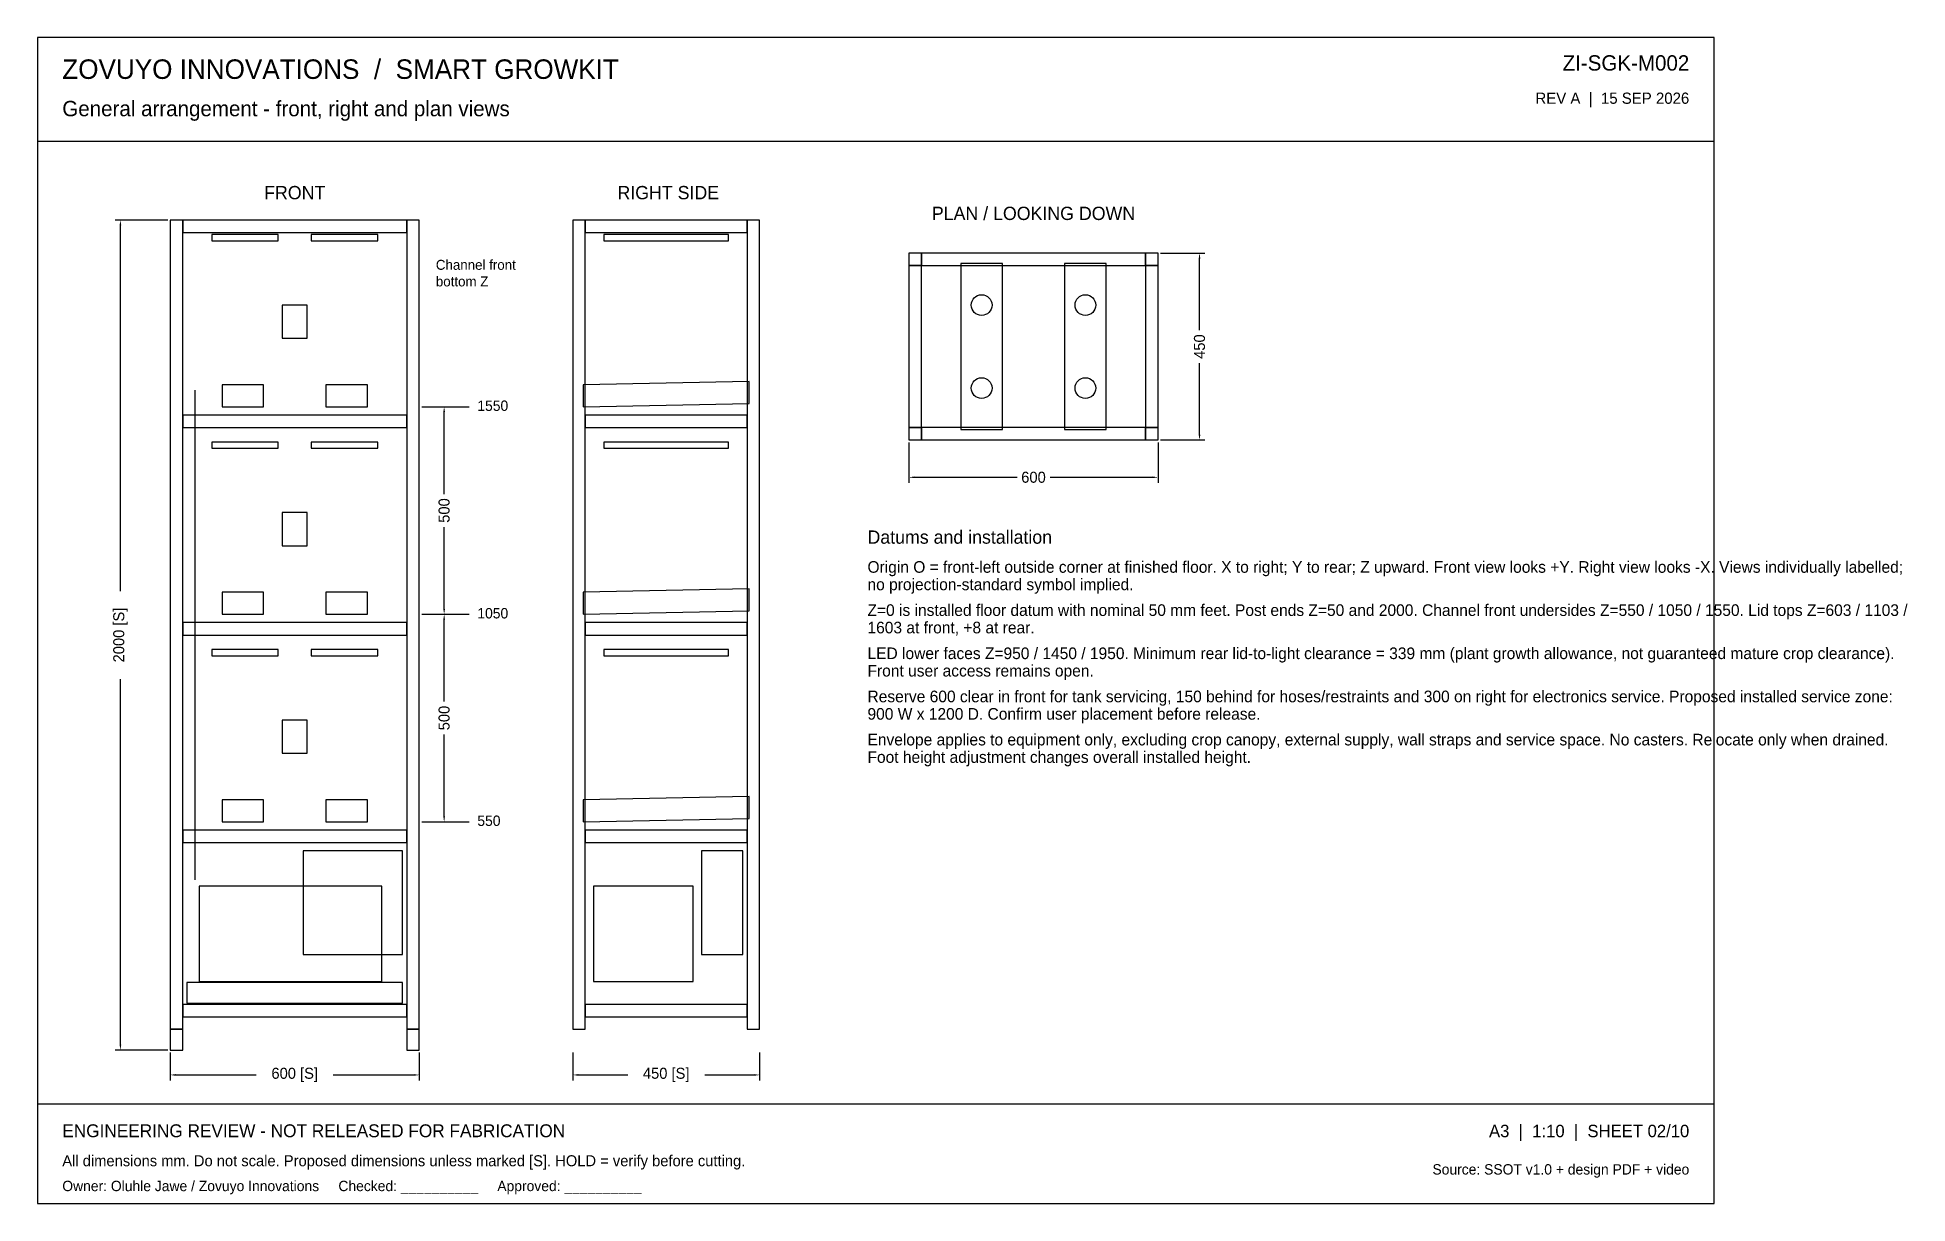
# Model space of a CAD drawing. Header units: millimetres. Extents: x 80 to 4586, y 80 to 2890.
import ezdxf
from ezdxf.enums import TextEntityAlignment as Align

# ---------------------------------------------------------------- set-up
doc = ezdxf.new("R2010")
doc.units = ezdxf.units.MM
for name, color, linetype in [('DIM', 8, 'Continuous'), ('ELEC', 3, 'Continuous'), ('FAINT', 9, 'Continuous'), ('HOLD', 1, 'Continuous'), ('LIGHT', 2, 'Continuous'), ('OUTLINE', 7, 'Continuous'), ('WATER', 4, 'Continuous')]:
    doc.layers.add(name, color=color, linetype=linetype)
doc.dimstyles.get("Standard").update_dxf_attribs({"dimtxt": 2.5, "dimasz": 2.5, "dimexe": 1.25, "dimexo": 0.625, "dimtad": 1, "dimcen": 2.5, "dimazin": 3, "dimtfac": 1, "dimtmove": 0, "dimatfit": 3})

# ---------------------------------------------------------------- blocks, each defined once
blk = doc.blocks.new('_CLOSEDFILLED')
at = {"color": 0, "linetype": 'BYBLOCK'}
blk.add_solid([(-1, 0.16), (0, 0), (-1, -0.16)], dxfattribs=at)
blk = doc.blocks.new('*D1')
at = {"color": 8}
for p, q in [((400, 444), (400, 377)), ((1000, 444), (1000, 377)), ((413, 390), (607.25, 390)), ((792.75, 390), (987, 390))]:
    blk.add_line(p, q, dxfattribs=at)
at = {"layer": 'Defpoints'}
for p in [(400, 450), (1000, 450), (400, 390)]:
    blk.add_point(p, dxfattribs=at)
at = {"color": 8, "xscale": 13, "yscale": 13, "rotation": 180}
blk.add_blockref('_CLOSEDFILLED', (400, 390), dxfattribs=at)
at = {"color": 8, "xscale": 13, "yscale": 13}
blk.add_blockref('_CLOSEDFILLED', (1000, 390), dxfattribs=at)
at = {"color": 8, "insert": (700, 390), "char_height": 26.5, "attachment_point": 5}
blk.add_mtext('600 [S]', dxfattribs=at)
blk = doc.blocks.new('*D2')
at = {"color": 8}
for p, q in [((394, 2450), (267, 2450)), ((280, 1556), (280, 2437)), ((280, 463), (280, 1344)), ((394, 450), (267, 450))]:
    blk.add_line(p, q, dxfattribs=at)
at = {"layer": 'Defpoints'}
for p in [(400, 2450), (280, 450), (400, 450)]:
    blk.add_point(p, dxfattribs=at)
at = {"color": 8, "xscale": 13, "yscale": 13}
for p, rotation in [((280, 2450), 90), ((280, 450), 270)]:
    blk.add_blockref('_CLOSEDFILLED', p, dxfattribs=dict(at, rotation=rotation))
at = {"color": 8, "insert": (280, 1450), "char_height": 26.5, "attachment_point": 5, "rotation": 90}
blk.add_mtext('2000 [S]', dxfattribs=at)
blk = doc.blocks.new('*D3')
at = {"color": 8}
for p, q in [((1370, 444), (1370, 377)), ((1820, 444), (1820, 377)), ((1383, 390), (1502.25, 390)), ((1687.75, 390), (1807, 390))]:
    blk.add_line(p, q, dxfattribs=at)
at = {"layer": 'Defpoints'}
for p in [(1370, 450), (1820, 450), (1370, 390)]:
    blk.add_point(p, dxfattribs=at)
at = {"color": 8, "xscale": 13, "yscale": 13, "rotation": 180}
blk.add_blockref('_CLOSEDFILLED', (1370, 390), dxfattribs=at)
at = {"color": 8, "xscale": 13, "yscale": 13}
blk.add_blockref('_CLOSEDFILLED', (1820, 390), dxfattribs=at)
at = {"color": 8, "insert": (1595, 390), "char_height": 26.5, "attachment_point": 5}
blk.add_mtext('450 [S]', dxfattribs=at)
blk = doc.blocks.new('*D4')
at = {"color": 8}
for p, q in [((1006, 1500), (1073, 1500)), ((1060, 1289.75), (1060, 1487)), ((1060, 1013), (1060, 1210.25)), ((1006, 1000), (1073, 1000))]:
    blk.add_line(p, q, dxfattribs=at)
at = {"layer": 'Defpoints'}
for p in [(1000, 1500), (1000, 1000), (1060, 1000)]:
    blk.add_point(p, dxfattribs=at)
at = {"color": 8, "xscale": 13, "yscale": 13}
for p, rotation in [((1060, 1500), 90), ((1060, 1000), 270)]:
    blk.add_blockref('_CLOSEDFILLED', p, dxfattribs=dict(at, rotation=rotation))
at = {"color": 8, "insert": (1060, 1250), "char_height": 26.5, "attachment_point": 5, "rotation": 90}
blk.add_mtext('500', dxfattribs=at)
blk = doc.blocks.new('*D5')
at = {"color": 8}
for p, q in [((1006, 2000), (1073, 2000)), ((1060, 1789.75), (1060, 1987)), ((1060, 1513), (1060, 1710.25)), ((1006, 1500), (1073, 1500))]:
    blk.add_line(p, q, dxfattribs=at)
at = {"layer": 'Defpoints'}
for p in [(1000, 2000), (1000, 1500), (1060, 1500)]:
    blk.add_point(p, dxfattribs=at)
at = {"color": 8, "xscale": 13, "yscale": 13}
for p, rotation in [((1060, 2000), 90), ((1060, 1500), 270)]:
    blk.add_blockref('_CLOSEDFILLED', p, dxfattribs=dict(at, rotation=rotation))
at = {"color": 8, "insert": (1060, 1750), "char_height": 26.5, "attachment_point": 5, "rotation": 90}
blk.add_mtext('500', dxfattribs=at)
blk = doc.blocks.new('*D6')
at = {"color": 8}
for p, q in [((2180, 1914), (2180, 1817)), ((2780, 1914), (2780, 1817)), ((2193, 1830), (2440.25, 1830)), ((2519.75, 1830), (2767, 1830))]:
    blk.add_line(p, q, dxfattribs=at)
at = {"layer": 'Defpoints'}
for p in [(2180, 1920), (2780, 1920), (2180, 1830)]:
    blk.add_point(p, dxfattribs=at)
at = {"color": 8, "xscale": 13, "yscale": 13, "rotation": 180}
blk.add_blockref('_CLOSEDFILLED', (2180, 1830), dxfattribs=at)
at = {"color": 8, "xscale": 13, "yscale": 13}
blk.add_blockref('_CLOSEDFILLED', (2780, 1830), dxfattribs=at)
at = {"color": 8, "insert": (2480, 1830), "char_height": 26.5, "attachment_point": 5}
blk.add_mtext('600', dxfattribs=at)
blk = doc.blocks.new('*D7')
at = {"color": 8}
for p, q in [((2786, 2370), (2893, 2370)), ((2880, 2184.75), (2880, 2357)), ((2880, 1933), (2880, 2105.25)), ((2786, 1920), (2893, 1920))]:
    blk.add_line(p, q, dxfattribs=at)
at = {"layer": 'Defpoints'}
for p in [(2780, 2370), (2780, 1920), (2880, 1920)]:
    blk.add_point(p, dxfattribs=at)
at = {"color": 8, "xscale": 13, "yscale": 13}
for p, rotation in [((2880, 2370), 90), ((2880, 1920), 270)]:
    blk.add_blockref('_CLOSEDFILLED', p, dxfattribs=dict(at, rotation=rotation))
at = {"color": 8, "insert": (2880, 2145), "char_height": 26.5, "attachment_point": 5, "rotation": 90}
blk.add_mtext('450', dxfattribs=at)

msp = doc.modelspace()

# ---------------------------------------------------------------- linework, layer by layer
at = {"layer": 'DIM'}
for p, q in [((1010, 2000), (1120, 2000)), ((1010, 1500), (1120, 1500)), ((1010, 1000), (1120, 1000))]:
    msp.add_line(p, q, dxfattribs=at)
at = {"layer": 'ELEC'}
for p, q in [((730, 2245), (670, 2245)), ((670, 2245), (670, 2165)), ((730, 2165), (730, 2245)), ((670, 2165), (730, 2165)), ((730, 1745), (670, 1745)), ((670, 1745), (670, 1665)), ((730, 1665), (730, 1745)), ((670, 1665), (730, 1665)), ((730, 1245), (670, 1245)), ((670, 1245), (670, 1165)), ((730, 1165), (730, 1245)), ((670, 1165), (730, 1165)), ((960, 930), (720, 930)), ((720, 930), (720, 680)), ((960, 680), (960, 930)), ((1780, 930), (1680, 930)), ((1680, 930), (1680, 680)), ((1780, 680), (1780, 930)), ((720, 680), (960, 680)), ((1680, 680), (1780, 680))]:
    msp.add_line(p, q, dxfattribs=at)
at = {"layer": 'FAINT'}
for p, q in [((970, 1980), (430, 1980)), ((430, 1980), (430, 1950)), ((430, 1950), (970, 1950)), ((970, 1950), (970, 1980)), ((970, 1480), (430, 1480)), ((430, 1480), (430, 1450)), ((430, 1450), (970, 1450)), ((970, 1450), (970, 1480)), ((970, 980), (430, 980)), ((430, 980), (430, 950)), ((430, 950), (970, 950)), ((970, 950), (970, 980))]:
    msp.add_line(p, q, dxfattribs=at)
at = {"layer": 'LIGHT'}
for p, q in [((660, 2415), (500, 2415)), ((500, 2415), (500, 2400)), ((500, 2400), (660, 2400)), ((660, 2400), (660, 2415)), ((900, 2415), (740, 2415)), ((740, 2415), (740, 2400)), ((740, 2400), (900, 2400)), ((900, 2400), (900, 2415)), ((1745, 2415), (1445, 2415)), ((1445, 2415), (1445, 2400)), ((1445, 2400), (1745, 2400)), ((1745, 2400), (1745, 2415)), ((660, 1915), (500, 1915)), ((500, 1915), (500, 1900)), ((500, 1900), (660, 1900)), ((660, 1900), (660, 1915)), ((900, 1915), (740, 1915)), ((740, 1915), (740, 1900)), ((740, 1900), (900, 1900)), ((900, 1900), (900, 1915)), ((1745, 1915), (1445, 1915)), ((1445, 1915), (1445, 1900)), ((1445, 1900), (1745, 1900)), ((1745, 1900), (1745, 1915)), ((660, 1415), (500, 1415)), ((500, 1415), (500, 1400)), ((500, 1400), (660, 1400)), ((660, 1400), (660, 1415)), ((900, 1415), (740, 1415)), ((740, 1415), (740, 1400)), ((740, 1400), (900, 1400)), ((900, 1400), (900, 1415)), ((1745, 1415), (1445, 1415)), ((1445, 1415), (1445, 1400)), ((1445, 1400), (1745, 1400)), ((1745, 1400), (1745, 1415))]:
    msp.add_line(p, q, dxfattribs=at)
at = {"layer": 'OUTLINE'}
for p, q in [((4120, 2890), (80, 2890)), ((80, 2890), (80, 80)), ((4120, 80), (4120, 2890)), ((80, 2640), (4120, 2640)), ((430, 2450), (400, 2450)), ((400, 2450), (400, 500)), ((430, 500), (430, 2450)), ((970, 2450), (430, 2450)), ((430, 2450), (430, 2420)), ((1000, 2450), (970, 2450)), ((970, 2450), (970, 500)), ((970, 2420), (970, 2450)), ((1000, 500), (1000, 2450)), ((1400, 2450), (1370, 2450)), ((1370, 2450), (1370, 500)), ((1400, 500), (1400, 2450)), ((1790, 2450), (1400, 2450)), ((1400, 2450), (1400, 2420)), ((1820, 2450), (1790, 2450)), ((1790, 2450), (1790, 500)), ((1790, 2420), (1790, 2450)), ((1820, 500), (1820, 2450)), ((430, 2420), (970, 2420)), ((1400, 2420), (1790, 2420)), ((2210, 2370), (2180, 2370)), ((2180, 2370), (2180, 2340)), ((2210, 2340), (2210, 2370)), ((2750, 2370), (2210, 2370)), ((2210, 2370), (2210, 2340)), ((2780, 2370), (2750, 2370)), ((2750, 2370), (2750, 2340)), ((2750, 2340), (2750, 2370)), ((2780, 2340), (2780, 2370)), ((2180, 2340), (2210, 2340)), ((2210, 2340), (2180, 2340)), ((2180, 2340), (2180, 1950)), ((2210, 2340), (2750, 2340)), ((2210, 1950), (2210, 2340)), ((2750, 2340), (2780, 2340)), ((2780, 2340), (2750, 2340)), ((2750, 2340), (2750, 1950)), ((2780, 1950), (2780, 2340)), ((1790, 1980), (1400, 1980)), ((1400, 1980), (1400, 1950)), ((1400, 1950), (1790, 1950)), ((1790, 1950), (1790, 1980)), ((2210, 1950), (2180, 1950)), ((2180, 1950), (2180, 1920)), ((2180, 1950), (2210, 1950)), ((2210, 1920), (2210, 1950)), ((2750, 1950), (2210, 1950)), ((2210, 1950), (2210, 1920)), ((2780, 1950), (2750, 1950)), ((2750, 1950), (2750, 1920)), ((2750, 1920), (2750, 1950)), ((2750, 1950), (2780, 1950)), ((2780, 1920), (2780, 1950)), ((2180, 1920), (2210, 1920)), ((2210, 1920), (2750, 1920)), ((2750, 1920), (2780, 1920)), ((1790, 1480), (1400, 1480)), ((1400, 1480), (1400, 1450)), ((1400, 1450), (1790, 1450)), ((1790, 1450), (1790, 1480)), ((1790, 980), (1400, 980)), ((1400, 980), (1400, 950)), ((1400, 950), (1790, 950)), ((1790, 950), (1790, 980)), ((970, 560), (430, 560)), ((430, 560), (430, 530)), ((970, 530), (970, 560)), ((1790, 560), (1400, 560)), ((1400, 560), (1400, 530)), ((1790, 530), (1790, 560)), ((400, 500), (430, 500)), ((430, 500), (400, 500)), ((400, 500), (400, 450)), ((430, 530), (970, 530)), ((430, 450), (430, 500)), ((970, 500), (1000, 500)), ((1000, 500), (970, 500)), ((970, 500), (970, 450)), ((1000, 450), (1000, 500)), ((1370, 500), (1400, 500)), ((1400, 530), (1790, 530)), ((1790, 500), (1820, 500)), ((400, 450), (430, 450)), ((970, 450), (1000, 450)), ((80, 320), (4120, 320)), ((80, 80), (4120, 80))]:
    msp.add_line(p, q, dxfattribs=at)
at = {"layer": 'WATER'}
for p, q in [((2405, 2345), (2305, 2345)), ((2305, 2345), (2305, 1945)), ((2405, 1945), (2405, 2345)), ((2655, 2345), (2555, 2345)), ((2555, 2345), (2555, 1945)), ((2655, 1945), (2655, 2345)), ((460, 860), (460, 2040)), ((625, 2053), (525, 2053)), ((525, 2053), (525, 2000)), ((625, 2000), (625, 2053)), ((875, 2053), (775, 2053)), ((775, 2053), (775, 2000)), ((875, 2000), (875, 2053)), ((1795, 2061), (1395, 2053)), ((1395, 2053), (1395, 2000)), ((1795, 2008), (1795, 2061)), ((525, 2000), (625, 2000)), ((775, 2000), (875, 2000)), ((1395, 2000), (1795, 2008)), ((2305, 1945), (2405, 1945)), ((2555, 1945), (2655, 1945)), ((625, 1553), (525, 1553)), ((525, 1553), (525, 1500)), ((625, 1500), (625, 1553)), ((875, 1553), (775, 1553)), ((775, 1553), (775, 1500)), ((875, 1500), (875, 1553)), ((1795, 1561), (1395, 1553)), ((1395, 1553), (1395, 1500)), ((1795, 1508), (1795, 1561)), ((525, 1500), (625, 1500)), ((775, 1500), (875, 1500)), ((1395, 1500), (1795, 1508)), ((625, 1053), (525, 1053)), ((525, 1053), (525, 1000)), ((625, 1000), (625, 1053)), ((875, 1053), (775, 1053)), ((775, 1053), (775, 1000)), ((875, 1000), (875, 1053)), ((1795, 1061), (1395, 1053)), ((1395, 1053), (1395, 1000)), ((1795, 1008), (1795, 1061)), ((525, 1000), (625, 1000)), ((775, 1000), (875, 1000)), ((1395, 1000), (1795, 1008)), ((910, 845), (470, 845)), ((470, 845), (470, 615)), ((910, 615), (910, 845)), ((1660, 845), (1420, 845)), ((1420, 845), (1420, 615)), ((1660, 615), (1660, 845)), ((960, 613), (440, 613)), ((440, 613), (440, 563)), ((470, 615), (910, 615)), ((960, 563), (960, 613)), ((1420, 615), (1660, 615)), ((440, 563), (960, 563))]:
    msp.add_line(p, q, dxfattribs=at)
for centre in [(2355, 2245), (2605, 2245), (2355, 2045), (2605, 2045)]:
    msp.add_circle(centre, 25, dxfattribs=at)

# ---------------------------------------------------------------- texts
at = {"layer": 'DIM'}
for s, p in [('1550', (1140, 1990)), ('1050', (1140, 1490)), ('550', (1140, 990))]:
    msp.add_text(s, height=25, dxfattribs=at).set_placement(p)
at = {"layer": 'HOLD'}
msp.add_text('ENGINEERING REVIEW - NOT RELEASED FOR FABRICATION', height=31, dxfattribs=at).set_placement((140, 240))
at = {"layer": 'OUTLINE'}
for s, height, p in [('ZOVUYO INNOVATIONS  /  SMART GROWKIT', 47, (140, 2790)), ('General arrangement - front, right and plan views', 37, (140, 2700)), ('Channel front', 24, (1040, 2330)), ('bottom Z', 24, (1040, 2290)), ('Datums and installation', 32, (2080, 1670)), ('Origin O = front-left outside corner at finished floor. X to right; Y to rear; Z upward. Front view looks +Y. Right view looks -X. Views individually labelled;', 28, (2080, 1600)), ('no projection-standard symbol implied.', 28, (2080, 1558)), ('Z=0 is installed floor datum with nominal 50 mm feet. Post ends Z=50 and 2000. Channel front undersides Z=550 / 1050 / 1550. Lid tops Z=603 / 1103 /', 28, (2080, 1496)), ('1603 at front, +8 at rear.', 28, (2080, 1454)), ('LED lower faces Z=950 / 1450 / 1950. Minimum rear lid-to-light clearance = 339 mm (plant growth allowance, not guaranteed mature crop clearance).', 28, (2080, 1392)), ('Front user access remains open.', 28, (2080, 1350)), ('Reserve 600 clear in front for tank servicing, 150 behind for hoses/restraints and 300 on right for electronics service. Proposed installed service zone:', 28, (2080, 1288)), ('900 W x 1200 D. Confirm user placement before release.', 28, (2080, 1246)), ('Envelope applies to equipment only, excluding crop canopy, external supply, wall straps and service space. No casters. Relocate only when drained.', 28, (2080, 1184)), ('Foot height adjustment changes overall installed height.', 28, (2080, 1142)), ('All dimensions mm. Do not scale. Proposed dimensions unless marked [S]. HOLD = verify before cutting.', 26.5, (140, 170)), ('Owner: Oluhle Jawe / Zovuyo Innovations     Checked: __________     Approved: __________', 25, (140, 110))]:
    msp.add_text(s, height=height, dxfattribs=at).set_placement(p)
for s, height, p in [('ZI-SGK-M002', 37, (4060, 2810)), ('REV A  |  15 SEP 2026', 27, (4060, 2730)), ('A3  |  1:10  |  SHEET 02/10', 30, (4060, 240)), ('Source: SSOT v1.0 + design PDF + video', 25, (4060, 150))]:
    msp.add_text(s, height=height, dxfattribs=at).set_placement(p, align=Align.RIGHT)
for s, p in [('FRONT', (700, 2500)), ('RIGHT SIDE', (1600, 2500)), ('PLAN / LOOKING DOWN', (2480, 2450))]:
    msp.add_text(s, height=32, dxfattribs=at).set_placement(p, align=Align.CENTER)

# ---------------------------------------------------------------- dimensions: what is measured, and where the dimension line sits
for base, p1, p2, text, picture, middle in [((280, 450), (400, 450), (400, 2450), '2000 [S]', '*D2', (280, 1450)), ((2880, 1920), (2780, 1920), (2780, 2370), '450', '*D7', (2880, 2145)), ((1060, 1500), (1000, 1500), (1000, 2000), '500', '*D5', (1060, 1750)), ((1060, 1000), (1000, 1000), (1000, 1500), '500', '*D4', (1060, 1250))]:
    dim = msp.add_linear_dim(base=base, p1=p1, p2=p2, angle=90, text=text, dimstyle='Standard', override={"dimtxt": 26.5, "dimasz": 13, "dimexe": 13, "dimexo": 6, "dimgap": 8, "dimclrd": 8, "dimclre": 8, "dimclrt": 8})
    dim.commit()
    dim.dimension.update_dxf_attribs({"geometry": picture, "text_midpoint": middle})
for base, p1, p2, text, picture, middle in [((2180, 1830), (2180, 1920), (2780, 1920), '600', '*D6', (2480, 1830)), ((400, 390), (400, 450), (1000, 450), '600 [S]', '*D1', (700, 390)), ((1370, 390), (1370, 450), (1820, 450), '450 [S]', '*D3', (1595, 390))]:
    dim = msp.add_linear_dim(base=base, p1=p1, p2=p2, text=text, dimstyle='Standard', override={"dimtxt": 26.5, "dimasz": 13, "dimexe": 13, "dimexo": 6, "dimgap": 8, "dimclrd": 8, "dimclre": 8, "dimclrt": 8})
    dim.commit()
    dim.dimension.update_dxf_attribs({"geometry": picture, "text_midpoint": middle})

doc.saveas('drawing.dxf')
